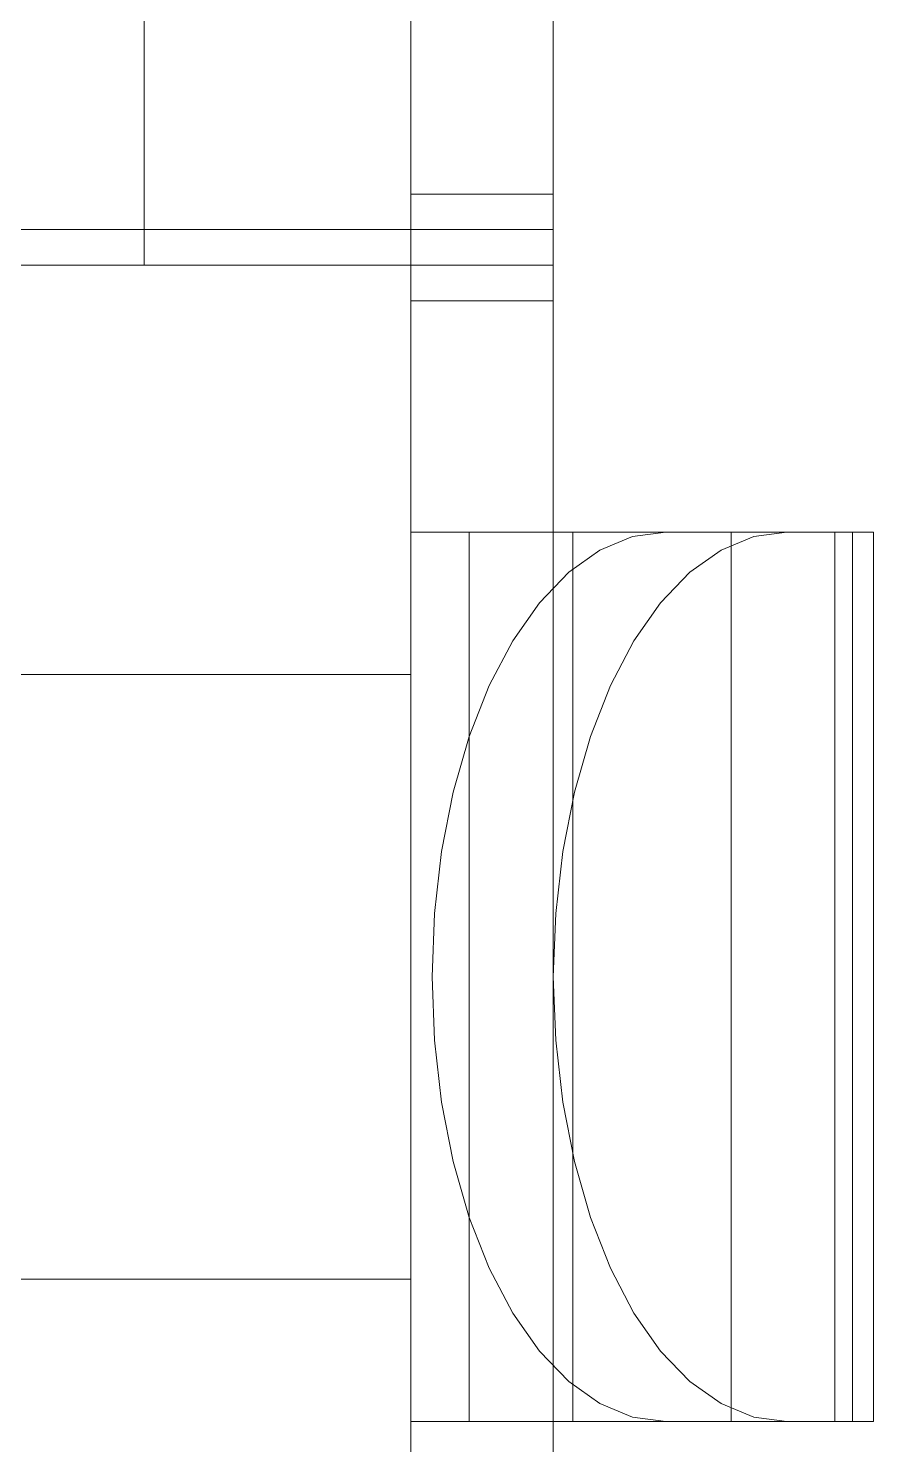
# Model space of a CAD drawing. Header units: millimetres. Extents: x 469 to 651, y 431 to 523.
# Drawn here: x 577.273 to 579.648, y 491.914 to 495.895 of the extents above; entities that cross this region are included whole.
import ezdxf

# ---------------------------------------------------------------- set-up
doc = ezdxf.new("R2010")
doc.units = ezdxf.units.MM

msp = doc.modelspace()

# ---------------------------------------------------------------- linework, layer by layer
at = {"color": 7, "linetype": 'Continuous', "lineweight": 15}
for p, q in [((578.3477, 495.3289), (578.3477, 498.3289)), ((578.7477, 495.3289), (578.7477, 498.3289)), ((577.5977, 495.2289), (577.5977, 496.6789)), ((578.3477, 495.2289), (578.3477, 496.6789)), ((578.3477, 496.4289), (578.3477, 495.4289)), ((578.7477, 495.4289), (578.7477, 496.4289)), ((578.3477, 495.4289), (578.7477, 495.4289)), ((578.3477, 495.4289), (578.3477, 495.1289)), ((578.7477, 495.1289), (578.7477, 495.4289)), ((576.964, 495.3289), (578.3477, 495.3289)), ((578.3477, 495.3289), (578.7477, 495.3289)), ((578.7477, 495.3289), (578.3477, 495.3289)), ((578.3477, 495.3289), (578.3477, 495.2289)), ((578.3477, 495.3289), (578.3477, 491.1289)), ((578.7477, 495.3289), (578.7477, 491.1289)), ((576.901, 495.2289), (578.3477, 495.2289)), ((578.7477, 495.2289), (576.901, 495.2289)), ((577.5977, 495.2289), (578.3477, 495.2289)), ((578.3477, 494.4789), (578.3477, 495.2289)), ((578.3477, 495.2289), (578.3477, 494.0789)), ((578.3477, 495.2289), (578.7477, 495.2289)), ((578.7477, 491.2289), (578.7477, 495.2289)), ((578.3477, 495.1289), (578.7477, 495.1289)), ((578.3477, 495.1289), (578.3477, 494.4789)), ((578.7477, 494.4789), (578.7477, 495.1289)), ((578.3477, 491.9789), (578.3477, 494.4789)), ((578.3477, 494.4789), (578.5113, 494.4789)), ((578.3477, 494.4789), (578.7477, 494.4789)), ((578.5113, 494.4789), (578.5113, 491.9789)), ((578.5113, 494.4789), (579.2477, 494.4789)), ((578.7477, 491.9789), (578.7477, 494.4789)), ((578.7477, 494.4789), (578.8022, 494.4789)), ((578.8022, 494.4789), (578.8022, 491.9789)), ((579.5387, 494.4789), (578.8022, 494.4789)), ((579.2477, 494.4789), (579.0636, 494.4789)), ((579.0636, 494.4789), (579.4041, 494.4789)), ((579.2477, 491.9789), (579.2477, 494.4789)), ((579.4041, 494.4789), (579.5882, 494.4789)), ((579.5387, 494.4789), (579.5387, 491.9789)), ((579.5387, 494.4789), (579.647, 494.4789)), ((579.5882, 494.4789), (579.5882, 491.9789)), ((579.6477, 491.9789), (579.6477, 494.4789)), ((578.3477, 494.0789), (577.1685, 494.0789)), ((578.3477, 492.3789), (578.3477, 494.0789)), ((577.1685, 492.3789), (578.3477, 492.3789)), ((578.3477, 492.3789), (578.3477, 491.2289)), ((578.3477, 491.2289), (578.3477, 491.9789)), ((578.3477, 491.9789), (578.5113, 491.9789)), ((578.3477, 491.9789), (578.3477, 491.3289)), ((578.7477, 491.9789), (578.3477, 491.9789)), ((578.5113, 491.9789), (579.2477, 491.9789)), ((578.7477, 491.3289), (578.7477, 491.9789)), ((578.8022, 491.9789), (578.7477, 491.9789)), ((579.5387, 491.9789), (578.8022, 491.9789)), ((579.2477, 491.9789), (579.0636, 491.9789)), ((579.0636, 491.9789), (579.4041, 491.9789)), ((579.4041, 491.9789), (579.5882, 491.9789)), ((579.5387, 491.9789), (579.647, 491.9789))]:
    msp.add_line(p, q, dxfattribs=at)
at = {"color": 7, "linetype": 'Continuous', "lineweight": 15, "flags": 128}
for points in [[(579.0636, 491.9789), (578.9702, 491.9916), (578.8787, 492.0295), (578.791, 492.0918), (578.7088, 492.1773), (578.6338, 492.2842), (578.5676, 492.4103), (578.5115, 492.5531), (578.4666, 492.7096), (578.4339, 492.8767), (578.414, 493.051), (578.4073, 493.2289), (578.414, 493.4068), (578.4339, 493.581), (578.4666, 493.7481), (578.5115, 493.9047), (578.5676, 494.0475), (578.6338, 494.1736), (578.7088, 494.2804), (578.791, 494.3659), (578.8787, 494.4282), (578.9702, 494.4662), (579.0636, 494.4789)], [(579.4041, 494.4789), (579.3107, 494.4662), (579.2191, 494.4282), (579.1314, 494.3659), (579.0492, 494.2804), (578.9743, 494.1736), (578.908, 494.0475), (578.8519, 493.9047), (578.807, 493.7481), (578.7743, 493.581), (578.7544, 493.4068), (578.7477, 493.2289), (578.7544, 493.051), (578.7743, 492.8767), (578.807, 492.7096), (578.8519, 492.5531), (578.908, 492.4103), (578.9743, 492.2842), (579.0492, 492.1773), (579.1314, 492.0918), (579.2191, 492.0295), (579.3107, 491.9916), (579.4041, 491.9789)]]:
    msp.add_lwpolyline(points, dxfattribs=at)

doc.saveas('drawing.dxf')
